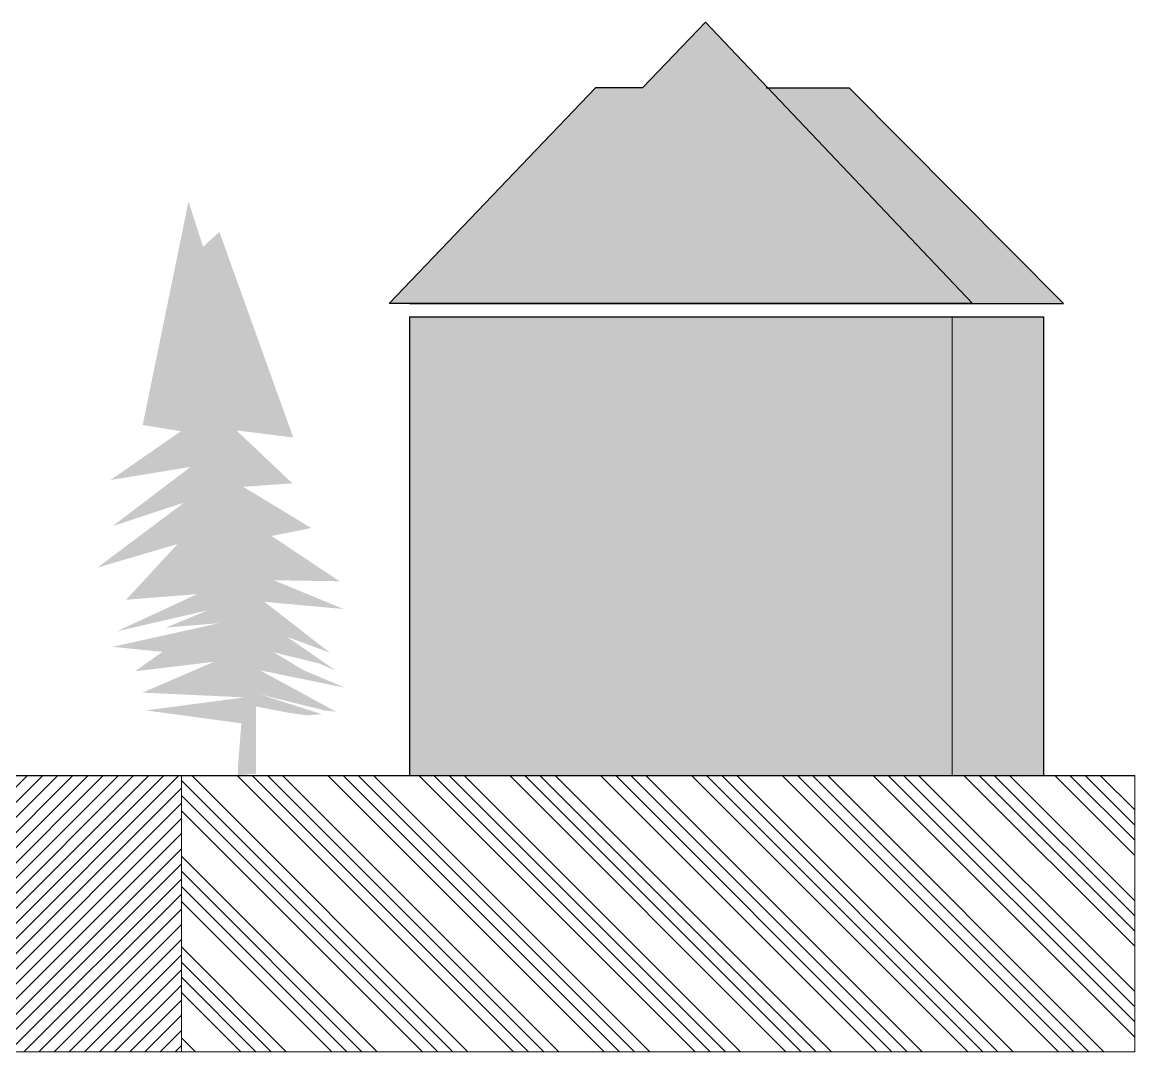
# Model space of a CAD drawing. Header units: metres. Extents: x -442 to 316, y -503 to 125.
# Drawn here: x 260.55 to 277.05, y -135.83 to -120.56 of the extents above; entities that cross this region are included whole.
import ezdxf

# ---------------------------------------------------------------- set-up
doc = ezdxf.new("R2010")
doc.units = ezdxf.units.M
for name, color, linetype in [('FIGURE_SAGOME', 252, 'Continuous'), ('SRAFA', 251, 'Continuous'), ('SRAFY', 3, 'Continuous'), ('ZDIVO', 1, 'Continuous')]:
    doc.layers.add(name, color=color, linetype=linetype)
doc.layers.add('FLOATING-WINDOWS', color=2, linetype='Continuous', plot=False)

msp = doc.modelspace()

# ---------------------------------------------------------------- hatches: boundary and pattern name
at = {"layer": 'FIGURE_SAGOME', "linetype": 'Continuous'}
msp.add_hatch(color=256, dxfattribs=at).paths.add_polyline_path([(264.020866, -131.705415), (264.020866, -130.705415), (264.517082, -130.801903), (264.782912, -130.837335), (264.995575, -130.819619), (264.086736, -130.528767), (265.048742, -130.766471), (265.20824, -130.784187), (264.083121, -130.170158), (265.342729, -130.428451), (264.729074, -130.170158), (264.282871, -129.901779), (264.956985, -130.068424), (265.205093, -130.17472), (264.481307, -129.672893), (265.116483, -129.908981), (264.145493, -129.154085), (265.32084, -129.260899), (264.282871, -128.833645), (265.259784, -128.848904), (264.252342, -128.177506), (264.840354, -128.059502), (263.832489, -127.44856), (264.559825, -127.396141), (263.729778, -126.611304), (264.572408, -126.71708), (263.47699, -123.667291), (263.235765, -123.889374), (263.019929, -123.216779), (262.34031, -126.531394), (262.905632, -126.624358), (261.863411, -127.347614), (263.049906, -127.153184), (261.891596, -128.032314), (262.953723, -127.682011), (261.671045, -128.645642), (262.85581, -128.297535), (262.09416, -129.123487), (263.14649, -129.040127), (261.95262, -129.593031), (263.302873, -129.280608), (262.682503, -129.535856), (263.4695, -129.470973), (261.893369, -129.821042), (262.632877, -129.895595), (262.226795, -130.182902), (263.396429, -130.043525), (262.335644, -130.500327), (263.850959, -130.570776), (262.386332, -130.763784), (263.802867, -130.955377), (263.754776, -131.580354), (263.754776, -131.724579)])
at = {"layer": 'SRAFA', "linetype": 'Continuous', "lineweight": 0, "ltscale": 20}
h = msp.add_hatch(dxfattribs=at)
h.set_pattern_fill('ANSI34', color=256, scale=0.05, angle=90, style=0)
h.paths.add_polyline_path([(262.91469, -135.825639), (277.048339, -135.825639), (277.048339, -131.729077), (262.91469, -131.729077)])
at = {"layer": 'SRAFY', "linetype": 'Continuous', "lineweight": 0}
for points in [[(270.684147, -120.559283), (269.751724, -121.533629), (269.051724, -121.533629), (265.993764, -124.729077), (274.643764, -124.729077)], [(272.814031, -121.533629), (271.609382, -121.533629), (274.643764, -124.729077), (275.993764, -124.729077)], [(274.343764, -124.929077), (266.293764, -124.929077), (266.293764, -131.729077), (274.343764, -131.729077)], [(275.693764, -124.929077), (274.343764, -124.929077), (274.343764, -131.729077), (275.693764, -131.729077)]]:
    msp.add_hatch(color=252, dxfattribs=at).paths.add_polyline_path(points)
at = {"layer": 'SRAFY', "linetype": 'Continuous', "lineweight": 0, "ltscale": 20}
h = msp.add_hatch(dxfattribs=at)
h.set_pattern_fill('ANSI31', color=256, scale=0.05, style=0)
h.set_pattern_definition([(45, (81.00281, -23.3178), (-0.1122532, 0.1122532), [])])
h.paths.add_polyline_path([(239.251507, -131.348793), (239.251507, -135.825639), (262.91469, -135.825639), (262.91469, -131.729077), (260.141507, -131.729077), (260.141507, -134.513793), (259.641507, -134.513793), (259.641507, -133.913793), (254.151507, -133.913793), (254.151507, -134.513793), (253.651507, -134.513793), (253.651507, -133.913793), (250.041507, -133.913793), (250.041507, -134.513793), (249.591507, -134.513793), (249.591507, -134.363793), (248.341507, -134.363793), (248.341507, -134.513793), (247.891507, -134.513793), (247.891507, -133.913793), (244.671507, -133.913793), (244.671507, -134.513793), (244.171507, -134.513793), (244.171507, -130.663793), (241.388057, -131.348793)])

# ---------------------------------------------------------------- linework, layer by layer
at = {"layer": 'FLOATING-WINDOWS', "linetype": 'Continuous', "lineweight": 0, "ltscale": 20, "flags": 128}
msp.add_lwpolyline([(239.251507, -135.825639), (262.91469, -135.825639), (262.91469, -131.729077), (260.141507, -131.729077)], dxfattribs=at)
msp.add_lwpolyline([(262.91469, -135.825639), (277.048339, -135.825639), (277.048339, -131.729077), (262.91469, -131.729077)], close=True, dxfattribs=at)
at = {"layer": 'SRAFA', "linetype": 'Continuous'}
for p, q in [((270.684147, -120.559283), (269.751724, -121.533629)), ((270.684147, -120.559283), (274.643764, -124.729077)), ((269.051724, -121.533629), (265.993764, -124.729077)), ((269.751724, -121.533629), (269.051724, -121.533629)), ((271.585805, -121.533629), (272.814031, -121.533629)), ((272.814031, -121.533629), (275.993764, -124.729077)), ((266.293764, -124.729077), (265.993764, -124.729077)), ((274.643764, -124.729077), (265.993764, -124.729077)), ((266.293764, -124.729077), (275.993764, -124.729077)), ((274.343764, -124.729077), (274.643764, -124.729077)), ((275.693764, -124.729077), (275.993764, -124.729077)), ((266.293764, -124.929077), (266.293764, -131.729077)), ((266.293764, -124.929077), (275.693764, -124.929077)), ((275.693764, -124.929077), (275.693764, -131.729077)), ((262.91469, -131.729077), (277.048339, -131.729077))]:
    msp.add_line(p, q, dxfattribs=at)
at = {"layer": 'SRAFY', "color": 252, "linetype": 'Continuous', "lineweight": 0}
msp.add_line((274.343764, -124.929077), (274.343764, -131.729077), dxfattribs=at)
at = {"layer": 'ZDIVO', "linetype": 'Continuous'}
msp.add_line((260.001507, -131.729077), (262.91469, -131.729077), dxfattribs=at)

doc.saveas('drawing.dxf')
